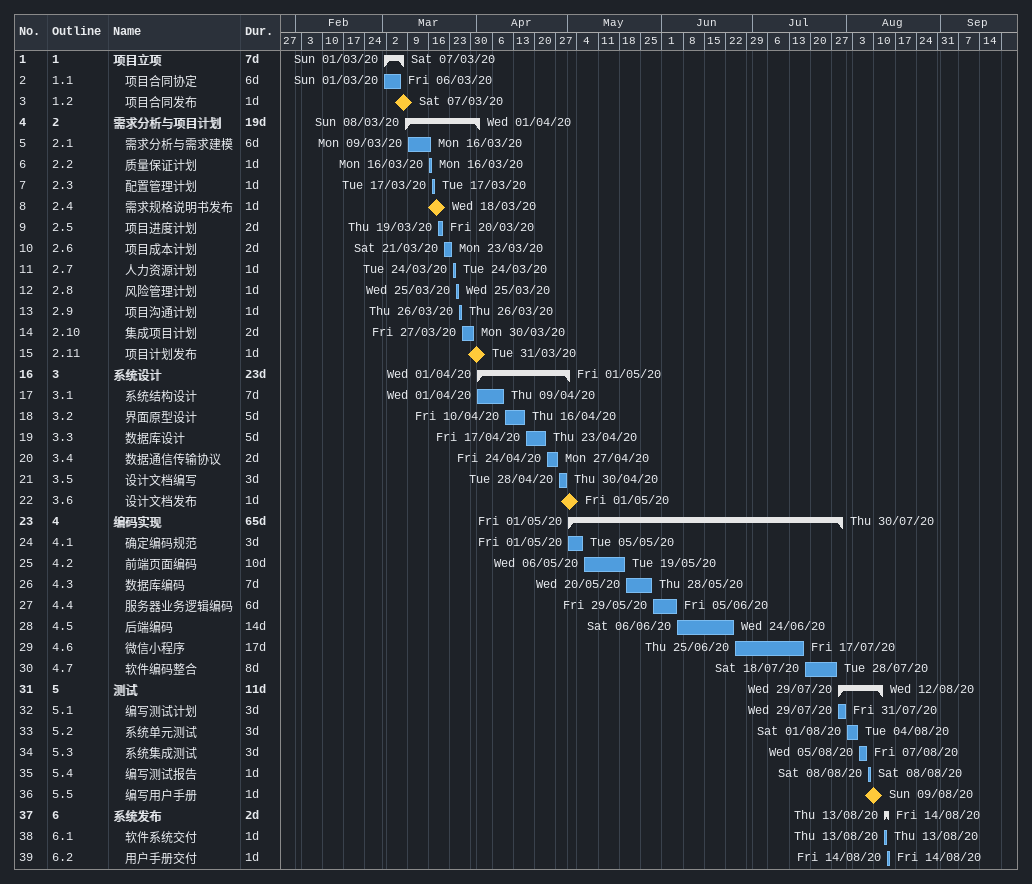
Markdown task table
| ID | WBS | Task | Duration | Start | Finish |
|---|---|---|---|---|---|
| 1 | 1 | **项目立项** | 7d | 2020-03-01 | 2020-03-07 |
| 2 | 1.1 | 项目合同协定 | 6d | 2020-03-01 | 2020-03-06 |
| 3 | 1.2 | 项目合同发布 | 1d | 2020-03-07 | 2020-03-07 |
| 4 | 2 | **需求分析与项目计划** | 19d | 2020-03-08 | 2020-04-01 |
| 5 | 2.1 | 需求分析与需求建模 | 6d | 2020-03-09 | 2020-03-16 |
| 6 | 2.2 | 质量保证计划 | 1d | 2020-03-16 | 2020-03-16 |
| 7 | 2.3 | 配置管理计划 | 1d | 2020-03-17 | 2020-03-17 |
| 8 | 2.4 | 需求规格说明书发布 | 1d | 2020-03-18 | 2020-03-18 |
| 9 | 2.5 | 项目进度计划 | 2d | 2020-03-19 | 2020-03-20 |
| 10 | 2.6 | 项目成本计划 | 2d | 2020-03-21 | 2020-03-23 |
| 11 | 2.7 | 人力资源计划 | 1d | 2020-03-24 | 2020-03-24 |
| 12 | 2.8 | 风险管理计划 | 1d | 2020-03-25 | 2020-03-25 |
| 13 | 2.9 | 项目沟通计划 | 1d | 2020-03-26 | 2020-03-26 |
| 14 | 2.10 | 集成项目计划 | 2d | 2020-03-27 | 2020-03-30 |
| 15 | 2.11 | 项目计划发布 | 1d | 2020-03-31 | 2020-03-31 |
| 16 | 3 | **系统设计** | 23d | 2020-04-01 | 2020-05-01 |
| 17 | 3.1 | 系统结构设计 | 7d | 2020-04-01 | 2020-04-09 |
| 18 | 3.2 | 界面原型设计 | 5d | 2020-04-10 | 2020-04-16 |
| 19 | 3.3 | 数据库设计 | 5d | 2020-04-17 | 2020-04-23 |
| 20 | 3.4 | 数据通信传输协议 | 2d | 2020-04-24 | 2020-04-27 |
| 21 | 3.5 | 设计文档编写 | 3d | 2020-04-28 | 2020-04-30 |
| 22 | 3.6 | 设计文档发布 | 1d | 2020-05-01 | 2020-05-01 |
| 23 | 4 | **编码实现** | 65d | 2020-05-01 | 2020-07-30 |
| 24 | 4.1 | 确定编码规范 | 3d | 2020-05-01 | 2020-05-05 |
| 25 | 4.2 | 前端页面编码 | 10d | 2020-05-06 | 2020-05-19 |
| 26 | 4.3 | 数据库编码 | 7d | 2020-05-20 | 2020-05-28 |
| 27 | 4.4 | 服务器业务逻辑编码 | 6d | 2020-05-29 | 2020-06-05 |
| 28 | 4.5 | 后端编码 | 14d | 2020-06-06 | 2020-06-24 |
| 29 | 4.6 | 微信小程序 | 17d | 2020-06-25 | 2020-07-17 |
| 30 | 4.7 | 软件编码整合 | 8d | 2020-07-18 | 2020-07-28 |
| 31 | 5 | **测试** | 11d | 2020-07-29 | 2020-08-12 |
| 32 | 5.1 | 编写测试计划 | 3d | 2020-07-29 | 2020-07-31 |
| 33 | 5.2 | 系统单元测试 | 3d | 2020-08-01 | 2020-08-04 |
| 34 | 5.3 | 系统集成测试 | 3d | 2020-08-05 | 2020-08-07 |
| 35 | 5.4 | 编写测试报告 | 1d | 2020-08-08 | 2020-08-08 |
| 36 | 5.5 | 编写用户手册 | 1d | 2020-08-09 | 2020-08-09 |
| 37 | 6 | **系统发布** | 2d | 2020-08-13 | 2020-08-14 |
| 38 | 6.1 | 软件系统交付 | 1d | 2020-08-13 | 2020-08-13 |
| 39 | 6.2 | 用户手册交付 | 1d | 2020-08-14 | 2020-08-14 |
